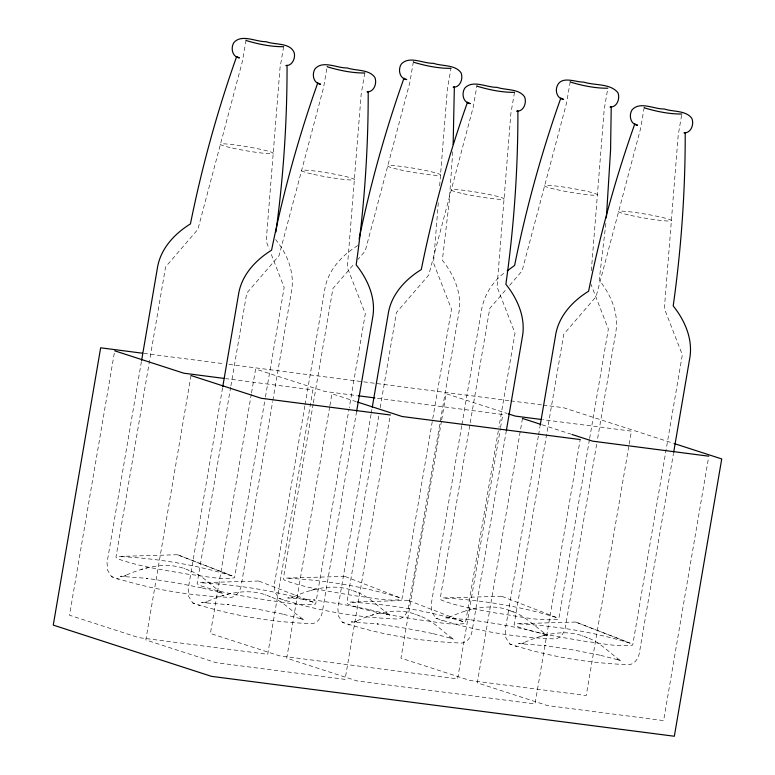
<?xml version="1.0" encoding="UTF-8"?>
<svg xmlns="http://www.w3.org/2000/svg" width="775" height="775" viewBox="0 0 775 775"><rect width="100%" height="100%" fill="white"/><g stroke="black" fill="none" stroke-linecap="round" stroke-linejoin="round"><path stroke-width="0.58" stroke-dasharray="3.88 2.91" d="M452.774 151.716L449.132 202.372L442.351 260.264C454.295 275.173 462.568 294.306 458.693 313.739L440.181 422.036M438.311 202.701L433.506 262.899L451.486 309.138L432.779 418.597M439.657 185.845L447.349 89.445L450.953 68.355M591.335 270.727L604.219 109.314L607.416 90.568M605.885 223.355L599.211 280.133C611.165 295.043 619.428 314.175 615.553 333.608L597.041 441.905M114.293 353.206L69.508 615.224L138.628 637.612L267.695 654.313L312.887 389.912L225.651 378.617M141.408 361.615L107.037 562.737L107.648 570.371L111.61 576.668C149.933 589.358 190.679 595.898 230.998 597.409C236.52 596.624 240.172 591.209 241.132 586.045L272.655 401.576M246.043 40.164L242.439 61.254L197.896 229.371L165.598 266.881L115.979 557.177L117.219 558.61C139.878 566.893 164.068 569.974 187.715 574.168C203.176 575.66 219.034 580.078 234.544 577.782L265.253 398.127M191.018 375.536L145.826 639.947L216.022 662.673L345.078 679.375L390.271 414.974M222.561 387.897L188.18 589.019L188.79 596.653L192.752 602.94C231.086 615.631 271.822 622.17 312.141 623.691C317.663 622.906 321.315 617.481 322.274 612.318L356.655 411.196M283.64 46.703L280.037 67.783L266.183 241.238L269.254 249.133M230.679 387.151L197.121 583.459L198.371 584.893C221.02 593.175 245.21 596.246 268.857 600.451C284.328 601.942 300.177 606.35 315.687 604.064L349.041 408.938M230.882 385.96L246.741 293.163L279.039 255.653L323.582 87.536L327.186 66.447M251.323 394.068L210.403 633.456L279.533 655.844L457.599 678.89L500.35 428.778M251.526 392.877L255.605 369.055L324.725 391.443L356.994 395.618M265.457 396.945L284.163 287.486L271.008 253.648M272.858 400.384L291.371 292.088C295.072 273.11 287.477 254.142 275.629 239.572M304.866 405.877L274.35 584.389L274.96 592.023L278.923 598.319C317.256 611.01 358.002 617.549 398.321 619.06C403.833 618.285 407.495 612.86 408.444 607.697L439.977 423.228M305.069 404.686L324.599 290.441C327.389 270.863 341.523 255.585 357.75 245.559M364.783 72.986L361.179 94.066L347.336 267.52L365.316 313.759L349.244 407.757M313.187 403.94L283.301 578.828L284.541 580.262C307.191 588.545 331.38 591.625 355.028 595.83C370.498 597.312 386.357 601.729 401.867 599.433L432.576 419.788M313.391 402.748L332.921 288.532L354.185 263.839M329.685 406.875L286.721 658.178L356.917 680.905L534.992 703.952L580.184 439.551M329.888 405.683L331.923 393.768L356.083 401.595M413.356 61.826L409.752 82.906L365.209 251.032L358.127 259.257M371.041 414.412L337.881 608.394L338.491 616.028L342.463 622.315C380.787 635.006 421.532 641.545 461.852 643.066C467.364 642.281 471.026 636.856 471.975 631.693L506.356 430.571M371.244 413.22L372.058 408.454M378.762 416.039L346.832 602.834L348.072 604.258C370.721 612.55 394.911 615.621 418.568 619.826C434.029 621.317 449.887 625.725 465.397 623.439L498.751 428.313M380.186 407.718L396.451 312.538L428.749 275.028L473.283 106.911L476.887 85.822M441.469 421.106L400.956 658.12L470.076 680.508L586.22 695.533L628.98 445.422M441.673 419.914L446.148 393.719L507.344 413.53M514.484 92.351L510.88 113.441L497.037 286.895L515.017 333.134L498.955 427.132M461.726 425.746L431.21 604.258L431.83 611.892L435.792 618.188C474.116 630.879 514.862 637.418 555.181 638.929C560.703 638.145 564.355 632.729 565.314 627.566L596.837 443.097M461.929 424.555L481.459 310.31C484.055 295.149 492.716 281.112 505.271 272.199M500.553 427.587L502.791 414.489L376.117 398.088M570.226 81.695L566.622 102.775L522.079 270.901L509.475 285.529M522.466 418.432L477.274 682.833L547.47 705.57L663.613 720.595L708.602 457.386M538.363 436.063L505.203 630.046L505.813 637.68L509.776 643.967C548.109 656.658 588.845 663.197 629.164 664.717C634.686 663.933 638.348 658.508 639.298 653.344L673.475 453.414M538.567 434.872L539.991 426.541M644.209 107.473L640.605 128.563L596.062 296.68L563.774 334.19L514.145 624.485L515.394 625.919C538.044 634.202 562.233 637.283 585.881 641.477C601.352 642.969 617.21 647.377 632.71 645.091L682.339 354.795L664.359 308.547L678.202 135.092L681.806 114.012M589.436 439.657L558.727 619.303C537.995 621.54 517.012 615.708 496.446 613.17C477.981 609.508 459.062 606.893 441.401 600.131L440.161 598.697L489.781 308.402L506.327 289.191M589.639 438.466L608.346 329.007L590.812 283.892M629.184 444.23L631.422 431.132L542.82 419.662M189.313 570.555C168.194 560.48 143.704 567.009 123.583 576.309L125.879 575.718L120.367 576.3L147.298 578.382L146.398 578.257L174.84 582.606L202.517 588.012L201.51 587.799L220.352 592.643L218.734 592.071L223.326 593.863C211.478 586.21 202.139 574.362 188.044 570.061M270.456 596.837C249.337 586.762 224.847 593.292 204.726 602.592L207.022 601.991L201.519 602.582L228.441 604.655L227.54 604.539L255.983 608.888L283.66 614.294L282.652 614.081L301.494 618.925L299.877 618.353L304.468 620.145C292.621 612.492 283.282 600.635 269.187 596.343M356.636 592.216C335.517 582.141 311.007 588.651 290.896 597.971L293.192 597.37L287.69 597.951L314.611 600.034L313.71 599.918L342.153 604.258L369.83 609.663L368.823 609.45L387.665 614.294L386.057 613.722L390.648 615.524C378.801 607.862 369.462 596.014 355.357 591.712M420.166 616.212C399.048 606.137 374.558 612.667 354.427 621.967L356.723 621.366L351.22 621.957L378.142 624.03L377.251 623.914L405.683 628.263L433.37 633.669L432.363 633.456L451.205 638.29L449.587 637.728L454.179 639.52C442.331 631.867 432.993 620.01 418.887 615.718M471.384 609.315L460.524 612.541L447.766 617.83L450.062 617.239L444.55 617.82L471.471 619.903L470.58 619.787L499.022 624.127L526.7 629.533L525.692 629.319L544.534 634.163L542.917 633.592L547.508 635.393C534.75 626.549 523.803 614.236 508.129 609.993C495.961 605.391 482.438 606.777 470.047 609.663M587.479 637.864C566.37 627.798 541.861 634.299 521.749 643.618L524.045 643.018L518.543 643.608L545.464 645.682L544.563 645.565L573.006 649.915L600.683 655.321L599.676 655.107L618.518 659.951L616.9 659.38L621.492 661.172C609.644 653.519 600.315 641.661 586.21 637.37M314.524 589.446L308.382 591.102M545.377 635.103L539.235 636.759M141.069 569.451L142.619 569.044M145.865 568.143L147.202 567.794M222.212 595.733L223.762 595.326M227.007 594.425L228.354 594.076M371.913 615.098L373.463 614.701M376.718 613.8L378.055 613.451M465.242 610.971L466.802 610.564M177.436 554.735L118.769 556.45C157.422 558.475 196.375 564.694 233.304 576.358L177.436 554.735L228.102 574.323M575.612 622.034L516.944 623.759C555.588 625.783 594.541 631.993 631.47 643.657L575.612 622.034L626.268 641.623M143.83 353.39L224.169 363.785M228.964 364.405L509.553 400.723M510.744 400.878L541.928 404.908M543.12 405.063L563.512 407.708L673.582 443.348M542.035 424.768L570.797 434.087M515.201 646.088L516.799 646.708M441.207 620.31L442.806 620.92M347.878 624.437L349.477 625.057M284.347 600.441L285.946 601.051M198.177 605.062L199.776 605.682M117.025 578.78L118.623 579.4M509.776 643.967L511.539 644.655M435.792 618.188L437.555 618.867M342.463 622.315L344.216 622.993M278.923 598.319L280.686 598.998M192.752 602.94L194.515 603.628M111.61 576.668L113.373 577.346M513.496 612.085L508.129 609.993M582.112 635.771L582.965 636.11M414.799 614.12L415.652 614.459M351.269 590.124L352.121 590.453M265.089 594.745L265.941 595.084M183.946 568.472L184.799 568.802M344.759 576.387L286.091 578.102C324.735 580.136 363.688 586.346 400.617 598.009L344.759 576.387M258.588 581.008L199.921 582.732C238.564 584.757 277.518 590.967 314.447 602.63L258.588 581.008M501.619 596.256L442.951 597.971C481.604 599.995 520.558 606.215 557.487 617.878L501.619 596.256M408.289 600.383L349.622 602.107C388.275 604.132 427.228 610.342 464.147 622.005L408.289 600.383M232.529 148.102A26.776 2.054 9.7 0 0 273.188 153.363A26.776 2.054 9.7 0 0 234.767 144.877A26.776 2.054 9.7 0 0 232.529 148.102M556.712 189.623A26.776 2.054 9.7 0 0 597.37 194.883A26.776 2.054 9.7 0 0 558.949 186.397A26.776 2.054 9.7 0 0 556.712 189.623M399.852 169.754A26.776 2.054 9.7 0 0 440.51 175.014A26.776 2.054 9.7 0 0 402.089 166.528A26.776 2.054 9.7 0 0 399.852 169.754M630.705 215.411A26.776 2.054 9.7 0 0 671.363 220.662A26.776 2.054 9.7 0 0 632.942 212.185A26.776 2.054 9.7 0 0 630.705 215.411M463.382 193.75A26.776 2.054 9.7 0 0 504.041 199.01A26.776 2.054 9.7 0 0 465.62 190.534A26.776 2.054 9.7 0 0 463.382 193.75M313.681 174.375A26.776 2.054 9.7 0 0 354.34 179.635A26.776 2.054 9.7 0 0 315.919 171.159A26.776 2.054 9.7 0 0 313.681 174.375"/><path stroke-width="1.16" d="M287.05 65.226C287.176 120.968 283.447 176.71 275.939 231.938M453.142 144.479L454.363 86.887L453.181 87.197C460.321 87.614 463.46 78.401 460.999 72.724C455.061 64.451 442.186 66.388 433.428 63.318C423.431 63.705 409.103 55.248 401.218 64.199C397.817 69.566 399.474 78.682 406.73 79.602L405.451 79.137M606.379 217.785L610.574 149.914L611.233 106.756L610.041 107.057C617.181 107.483 620.329 98.27 617.859 92.593C610.051 83.187 594.551 85.638 583.73 82.111C575.476 82.276 561.439 75.32 557.148 86.064C554.948 91.372 557.322 98.657 563.599 99.471L560.858 97.999C541.454 152.607 526.06 208.62 514.619 265.428L507.218 270.863M141.612 360.423L157.277 268.789C160.067 249.211 174.201 233.934 190.437 223.907C201.878 167.1 217.271 111.087 236.675 56.478L239.417 57.951C232.209 56.992 230.456 47.943 233.905 42.547C241.781 33.596 256.118 42.053 266.106 41.666C274.854 45.163 290.47 42.208 294.287 53.039C295.449 58.445 292.223 66.011 285.859 65.536M222.764 386.706L238.419 295.062C241.219 275.483 255.353 260.216 271.579 250.189C283.02 193.382 298.414 137.359 317.818 82.76L318.351 83.361M356.655 411.196L372.523 318.37C376.388 298.937 368.125 279.804 356.18 264.885C364.26 207.477 368.348 149.488 368.193 91.508L367.001 91.818C374.141 92.244 377.289 83.022 374.819 77.355C368.881 69.072 356.016 71.019 347.258 67.948C337.261 68.326 322.933 59.869 315.047 68.82C311.637 74.187 313.303 83.312 320.559 84.223L319.271 83.758M372.262 407.262L388.13 314.437C390.92 294.858 405.054 279.581 421.28 269.564C432.731 212.757 448.124 156.734 467.528 102.126L468.052 102.736M506.356 430.571L522.224 337.745C526.099 318.312 517.836 299.179 505.881 284.26C513.961 226.852 518.049 168.863 517.894 110.883L516.712 111.193C523.852 111.619 526.99 102.397 524.53 96.73C518.591 88.447 505.717 90.394 496.959 87.313C486.962 87.701 472.634 79.244 464.748 88.195C461.348 93.562 463.004 102.678 470.26 103.598L468.982 103.133M540.194 425.349L555.452 336.088C558.242 316.51 572.376 301.243 588.603 291.216C600.044 234.408 615.447 178.395 634.841 123.787L635.374 124.388M673.678 452.222L689.547 359.397C693.412 339.963 685.148 320.831 673.204 305.922C681.283 248.504 685.371 190.524 685.216 132.535L684.025 132.845C691.174 133.271 694.313 124.048 691.842 118.381C685.904 110.098 673.039 112.046 664.282 108.975C654.284 109.352 639.956 100.895 632.071 109.847C628.661 115.213 630.327 124.339 637.583 125.259L636.304 124.785M359.116 238.971C370.363 184.411 385.359 130.626 403.998 78.13L404.521 78.74M283.64 46.703C271.143 46.839 258.414 44.175 246.431 40.62L246.043 40.164M364.783 72.986C352.286 73.121 339.566 70.457 327.583 66.902L327.186 66.447M450.953 68.355C438.456 68.491 425.737 65.836 413.753 62.271L413.356 61.826M514.484 92.351C501.997 92.496 489.267 89.832 477.284 86.277L476.887 85.822M607.823 88.224C595.326 88.36 582.597 85.705 570.613 82.14L570.226 81.695M681.806 114.012C669.309 114.148 656.59 111.484 644.606 107.928L644.209 107.473M142.629 353.235L100.663 347.801L53.262 625.105L211.488 676.352L674.337 736.25L721.738 458.945L674.734 443.726M224.459 378.462L183.83 373.211L114.71 350.823M358.186 395.773L374.916 397.933M541.618 419.507L515.278 416.097L508.478 413.898M390.271 414.974L261.214 398.272L191.018 375.536M580.184 439.551L402.118 416.504L357.236 401.973M708.805 456.194L592.662 441.169L571.95 434.455M522.466 418.432L540.882 424.39"/></g></svg>
